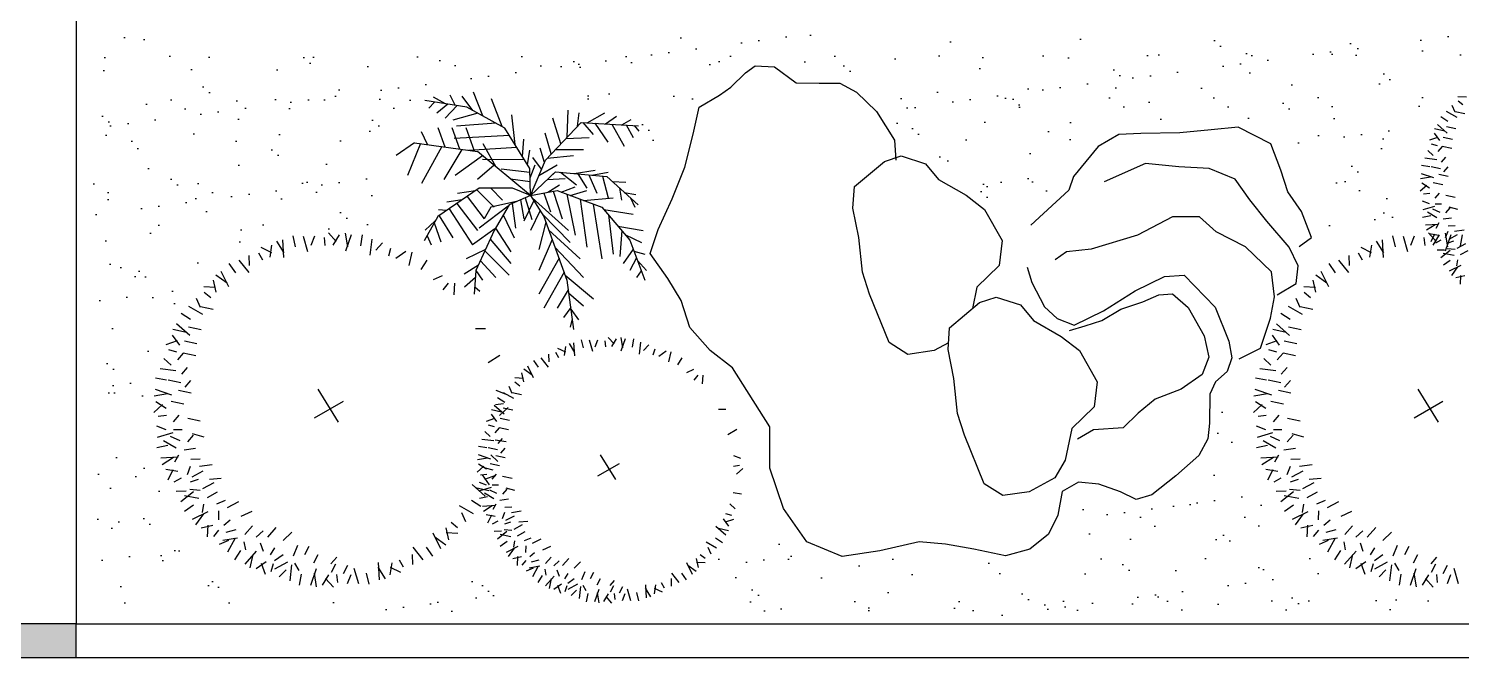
# Model space of a CAD drawing. Extents: x 2414.5 to 2499.6, y 2435.1 to 2467.4.
# Drawn here: x 2479.27 to 2485.68, y 2447.54 to 2450.36 of the extents above; entities that cross this region are included whole.
import ezdxf

# ---------------------------------------------------------------- set-up
doc = ezdxf.new("R2010")
doc.units = 0
doc.header["$LTSCALE"] = 4
doc.header["$MEASUREMENT"] = 0
for name, color, linetype in [('calidad', 251, 'CONTINUOUS'), ('MOBI', 7, 'CONTINUOUS'), ('MUEBLES', 7, 'CONTINUOUS'), ('Muros', 2, 'CONTINUOUS'), ('Pisos', 8, 'CONTINUOUS'), ('TREE', 7, 'CONTINUOUS')]:
    doc.layers.add(name, color=color, linetype=linetype)
pattern_1 = [(37.5, (49.94172, 7.20242), (-0.009449004, 0.289023565), [0, -0.228, 0, -0.255, 0, -0.24375]), (7.5, (49.94172, 7.2024), (0.265466506, 0.42332191), [0, -0.123, 0, -0.2055, 0, -0.07875]), (327.5, (49.75722, 7.20242), (0.46712128, 0.000848858), [0, -0.075, 0, -0.27, 0, -0.3525]), (317.5, (49.75722, 7.2024), (0.45091899, 0.131651335), [0, -0.0375, 0, -0.177, 0, -0.2025])]

# ---------------------------------------------------------------- blocks, each defined once
blk = doc.blocks.new('desayunador')
at = {"layer": 'MOBI'}
for p, q in [((0.3589, 1.2217), (0.3914, 1.203)), ((0.3589, 1.2217), (0.3914, 1.203)), ((0.8324, 0.9917), (0.4426, 1.2167)), ((0.4426, 1.2167), (0.8324, 0.9917)), ((0.8511, 1.0242), (0.4614, 1.2492)), ((0.4614, 1.2492), (0.8511, 1.0242)), ((0.8786, 0.9217), (0.8461, 0.9405)), ((0.8786, 0.9217), (0.8461, 0.9405)), ((-0.9217, 0.8786), (-0.9405, 0.8461)), ((-0.9217, 0.8786), (-0.9405, 0.8461)), ((-1.0242, 0.8511), (-1.2492, 0.4614)), ((-1.2492, 0.4614), (-1.0242, 0.8511)), ((-0.9917, 0.8324), (-1.2167, 0.4426)), ((-1.2167, 0.4426), (-0.9917, 0.8324)), ((-1.2217, 0.3589), (-1.203, 0.3914)), ((-1.2217, 0.3589), (-1.203, 0.3914)), ((1.2217, -0.3589), (1.203, -0.3914)), ((1.2217, -0.3589), (1.203, -0.3914)), ((0.9917, -0.8324), (1.2167, -0.4426)), ((1.2167, -0.4426), (0.9917, -0.8324)), ((1.0242, -0.8511), (1.2492, -0.4614)), ((1.2492, -0.4614), (1.0242, -0.8511)), ((0.9217, -0.8786), (0.9405, -0.8461)), ((0.9217, -0.8786), (0.9405, -0.8461))]:
    blk.add_line(p, q, dxfattribs=at)
for points in [[(0.1339, 0.832, 0.414214), (0.1888, 0.6271), (0.4487, 0.4771, 0.414214), (0.6536, 0.532), (0.8036, 0.7918, 0.414214), (0.7487, 0.9967), (0.4888, 1.1467, 0.414214), (0.2839, 1.0918)], [(0.6536, 0.532, -0.414214), (0.4487, 0.4771), (0.1888, 0.6271, -0.414214), (0.1339, 0.832), (0.2839, 1.0918, -0.414214), (0.4888, 1.1467), (0.7487, 0.9967, -0.414214), (0.8036, 0.7918)], [(-0.532, 0.6536, -0.414214), (-0.4771, 0.4487), (-0.6271, 0.1888, -0.414214), (-0.832, 0.1339), (-1.0918, 0.2839, -0.414214), (-1.1467, 0.4888), (-0.9967, 0.7487, -0.414214), (-0.7918, 0.8036)], [(0.832, -0.1339, 0.414214), (0.6271, -0.1888), (0.4771, -0.4487, 0.414214), (0.532, -0.6536), (0.7918, -0.8036, 0.414214), (0.9967, -0.7487), (1.1467, -0.4888, 0.414214), (1.0918, -0.2839)], [(0.532, -0.6536, -0.414214), (0.4771, -0.4487), (0.6271, -0.1888, -0.414214), (0.832, -0.1339), (1.0918, -0.2839, -0.414214), (1.1467, -0.4888), (0.9967, -0.7487, -0.414214), (0.7918, -0.8036)]]:
    blk.add_lwpolyline(points, format="xyb", close=True, dxfattribs=at)
blk.add_circle((0, 0), 0.6, dxfattribs=at)
for centre, radius, start, end in [((0.4239, 1.1842), 0.075, 60, 150), ((0.4239, 1.1842), 0.075, 60, 150), ((0.4239, 1.1842), 0.0375, 60, 150), ((0.4239, 1.1842), 0.0375, 60, 150), ((0.8136, 0.9592), 0.075, 330, 60), ((0.8136, 0.9592), 0.075, 330, 60), ((0.8136, 0.9592), 0.0375, 330, 60), ((0.8136, 0.9592), 0.0375, 330, 60), ((-0.9592, 0.8136), 0.075, 60, 150), ((-0.9592, 0.8136), 0.075, 60, 150), ((-0.9592, 0.8136), 0.0375, 60, 150), ((-0.9592, 0.8136), 0.0375, 60, 150), ((-1.1842, 0.4239), 0.075, 150, 240), ((-1.1842, 0.4239), 0.075, 150, 240), ((-1.1842, 0.4239), 0.0375, 150, 240), ((-1.1842, 0.4239), 0.0375, 150, 240), ((1.1842, -0.4239), 0.0375, 330, 60), ((1.1842, -0.4239), 0.0375, 330, 60), ((1.1842, -0.4239), 0.075, 330, 60), ((1.1842, -0.4239), 0.075, 330, 60), ((0.9592, -0.8136), 0.075, 240, 330), ((0.9592, -0.8136), 0.075, 240, 330), ((0.9592, -0.8136), 0.0375, 240, 330), ((0.9592, -0.8136), 0.0375, 240, 330)]:
    blk.add_arc(centre, radius, start, end, dxfattribs=at)
blk = doc.blocks.new('arb-terr')
at = {"layer": 'TREE', "color": 8, "linetype": 'ByBlock'}
for p, q in [((4.318, 1.1772), (4.3572, 1.1749)), ((4.3406, 1.1393), (4.319, 1.1566)), ((4.3141, 1.0833), (4.267, 1.1094)), ((4.3062, 1.1065), (4.2925, 1.137)), ((4.3486, 1.0992), (4.3064, 1.1082)), ((4.2139, 1.0337), (4.2589, 1.0235)), ((4.27, 1.0128), (4.2261, 1.0515)), ((4.2727, 1.0657), (4.241, 1.0858)), ((4.3088, 1.0318), (4.2666, 1.0408)), ((4.1916, 0.9823), (4.2287, 0.9952)), ((4.227, 0.956), (4.2003, 0.9637)), ((4.2118, 1.0132), (4.2355, 0.98)), ((4.2944, 0.9847), (4.2522, 0.9936)), ((4.2239, 0.894), (4.1704, 0.9001)), ((4.2077, 0.9124), (4.1834, 0.9354)), ((4.2482, 0.9525), (4.2288, 0.9301)), ((4.2619, 0.9048), (4.2424, 0.8825)), ((4.2904, 0.9435), (4.2482, 0.9525)), ((4.1924, 0.862), (4.1554, 0.8684)), ((4.2405, 0.8536), (4.1983, 0.8626)), ((4.2731, 0.8613), (4.2536, 0.839)), ((4.1494, 0.7538), (4.1787, 0.78)), ((4.1503, 0.8099), (4.1958, 0.8177)), ((4.2101, 0.8121), (4.1548, 0.831)), ((4.1562, 0.7902), (4.1909, 0.7685)), ((4.2499, 0.7813), (4.2077, 0.7903)), ((4.275, 0.818), (4.2328, 0.8269)), ((4.191, 0.6955), (4.1597, 0.7074)), ((4.1922, 0.7431), (4.1646, 0.74)), ((4.2342, 0.7445), (4.2147, 0.7221)), ((4.3057, 0.7247), (4.2635, 0.7337)), ((4.1962, 0.643), (4.1596, 0.6348)), ((4.213, 0.6847), (4.1612, 0.6699)), ((4.2243, 0.6333), (4.1819, 0.6587)), ((4.2379, 0.6578), (4.2062, 0.6728)), ((4.2443, 0.6948), (4.2163, 0.6953)), ((4.282, 0.6777), (4.2625, 0.6553)), ((4.3183, 0.6709), (4.2796, 0.6818)), ((4.2317, 0.6037), (4.1733, 0.6)), ((4.1772, 0.5788), (4.2163, 0.6034)), ((4.2329, 0.6105), (4.2193, 0.586)), ((4.2897, 0.6322), (4.2513, 0.6266)), ((4.3055, 0.5969), (4.274, 0.5953)), ((4.3462, 0.5778), (4.3035, 0.5717)), ((-0.9748, 0.5288), (-0.942, 0.4767)), ((-0.9416, 0.4562), (-0.9465, 0.534)), ((-0.8891, 0.5035), (-0.9001, 0.5523)), ((-0.8336, 0.4811), (-0.8534, 0.5501)), ((-0.8192, 0.5104), (-0.8033, 0.5521)), ((-0.7557, 0.5088), (-0.7598, 0.5456)), ((-0.7414, 0.5659), (-0.7065, 0.5268)), ((-0.693, 0.5568), (-0.7218, 0.5106)), ((-0.6666, 0.5646), (-0.6563, 0.504)), ((-0.6638, 0.4849), (-0.6385, 0.5587)), ((-0.5972, 0.5085), (-0.5887, 0.5578)), ((-0.5545, 0.4665), (-0.5463, 0.5379)), ((-0.5299, 0.4881), (-0.4993, 0.5206)), ((3.9522, 0.5288), (3.985, 0.4767)), ((3.9854, 0.4562), (3.9805, 0.534)), ((4.0379, 0.5035), (4.0269, 0.5523)), ((4.0934, 0.4811), (4.0736, 0.5501)), ((4.1078, 0.5104), (4.1237, 0.5521)), ((4.1713, 0.5088), (4.1672, 0.5456)), ((4.1856, 0.5659), (4.2205, 0.5268)), ((4.1902, 0.5628), (4.2305, 0.5561)), ((4.1978, 0.5267), (4.2149, 0.562)), ((4.234, 0.5568), (4.2052, 0.5106)), ((4.2415, 0.5331), (4.2171, 0.5197)), ((4.2604, 0.5646), (4.2707, 0.504)), ((4.2722, 0.5719), (4.2615, 0.5442)), ((4.2632, 0.4849), (4.2885, 0.5587)), ((4.2987, 0.5287), (4.2722, 0.5195)), ((4.3148, 0.5566), (4.2768, 0.5363)), ((4.3517, 0.5168), (4.3136, 0.4965)), ((4.3298, 0.5085), (4.3383, 0.5578)), ((-1.0949, 0.4203), (-1.0963, 0.4649)), ((-1.0357, 0.4431), (-1.0536, 0.4756)), ((-1.0443, 0.5013), (-0.9971, 0.4786)), ((-0.9961, 0.5115), (-1.005, 0.4577)), ((-0.4719, 0.4624), (-0.4616, 0.4979)), ((-0.3956, 0.4827), (-0.4399, 0.451)), ((-0.3682, 0.4798), (-0.3819, 0.4199)), ((3.8321, 0.4203), (3.8308, 0.4649)), ((3.8913, 0.4431), (3.8734, 0.4756)), ((3.8827, 0.5013), (3.9299, 0.4786)), ((3.9309, 0.5115), (3.922, 0.4577)), ((4.2586, 0.4887), (4.2251, 0.4877)), ((4.2831, 0.4871), (4.2409, 0.4536)), ((4.301, 0.464), (4.2524, 0.4734)), ((4.3054, 0.4917), (4.2704, 0.4949)), ((4.3628, 0.4854), (4.3286, 0.467)), ((-1.1873, 0.3234), (-1.2216, 0.3934)), ((-1.1569, 0.3871), (-1.1858, 0.428)), ((-1.097, 0.3877), (-1.1417, 0.4439)), ((-0.3256, 0.4014), (-0.2988, 0.4437)), ((3.7397, 0.3234), (3.7054, 0.3934)), ((3.7701, 0.3871), (3.7412, 0.428)), ((3.83, 0.3877), (3.7853, 0.4439)), ((4.2835, 0.4422), (4.2528, 0.4206)), ((4.3313, 0.4194), (4.2788, 0.3937)), ((4.2905, 0.3756), (4.3172, 0.4133)), ((4.3168, 0.4455), (4.3124, 0.4178)), ((-1.2995, 0.3258), (-1.2472, 0.3228)), ((-1.2588, 0.3536), (-1.2465, 0.3005)), ((-1.2457, 0.3777), (-1.1955, 0.3422)), ((-0.2712, 0.3568), (-0.2305, 0.3751)), ((-0.2275, 0.3109), (-0.2043, 0.3398)), ((-0.177, 0.3411), (-0.1799, 0.2888)), ((3.6276, 0.3258), (3.6799, 0.3228)), ((3.6682, 0.3536), (3.6805, 0.3005)), ((3.6813, 0.3777), (3.7315, 0.3422)), ((4.3086, 0.3658), (4.3484, 0.375)), ((4.3295, 0.3353), (4.3317, 0.3745)), ((-1.3152, 0.2315), (-1.3335, 0.2722)), ((-1.2692, 0.2753), (-1.2982, 0.2984)), ((3.6118, 0.2315), (3.5935, 0.2722)), ((3.6578, 0.2753), (3.6289, 0.2984)), ((-1.3598, 0.1771), (-1.4021, 0.2039)), ((-1.3047, 0.2006), (-1.3675, 0.2354)), ((-1.2587, 0.2218), (-1.3149, 0.2338)), ((3.5672, 0.1771), (3.5249, 0.2039)), ((3.6223, 0.2006), (3.5596, 0.2354)), ((3.6683, 0.2218), (3.6121, 0.2338)), ((-1.4382, 0.1345), (-1.3782, 0.1208)), ((-1.3634, 0.1066), (-1.422, 0.1582)), ((-1.3117, 0.132), (-1.3679, 0.144)), ((-0.0825, 0.1366), (-0.0379, 0.1379)), ((3.4888, 0.1345), (3.5488, 0.1208)), ((3.5636, 0.1066), (3.5051, 0.1582)), ((3.6153, 0.132), (3.5591, 0.144)), ((-1.468, 0.0659), (-1.4185, 0.0832)), ((-1.4411, 0.1072), (-1.4094, 0.0629)), ((-1.3309, 0.0691), (-1.3871, 0.081)), ((0.3366, 0.0696), (0.3611, 0.0305)), ((0.3614, 0.0151), (0.3578, 0.0735)), ((0.4008, 0.0506), (0.3925, 0.0872)), ((0.4424, 0.0338), (0.4276, 0.0856)), ((0.4532, 0.0558), (0.4651, 0.0871)), ((0.5008, 0.0546), (0.4978, 0.0822)), ((0.5116, 0.0974), (0.5378, 0.0681)), ((0.5479, 0.0906), (0.5263, 0.056)), ((0.5676, 0.0965), (0.5754, 0.051)), ((0.5698, 0.0367), (0.5887, 0.092)), ((0.6197, 0.0544), (0.6261, 0.0914)), ((0.6518, 0.0229), (0.6579, 0.0764)), ((3.459, 0.0659), (3.5085, 0.0832)), ((3.4859, 0.1072), (3.5176, 0.0629)), ((3.5961, 0.0691), (3.5399, 0.081)), ((-1.4465, -0.0272), (-1.479, 0.0034)), ((-1.4208, 0.0308), (-1.4563, 0.0411)), ((-1.3925, 0.0262), (-1.4184, -0.0036)), ((-1.3362, 0.0142), (-1.3925, 0.0262)), ((0.026, 0.0164), (-0.026, -0.0164)), ((0.2448, -0.0362), (0.2113, 0.0059)), ((0.2464, -0.0118), (0.2454, 0.0217)), ((0.2908, 0.0054), (0.2774, 0.0297)), ((0.2844, 0.049), (0.3198, 0.032)), ((0.3205, 0.0566), (0.3138, 0.0163)), ((0.6702, 0.0391), (0.6931, 0.0634)), ((0.7137, 0.0198), (0.7214, 0.0465)), ((0.771, 0.0351), (0.7377, 0.0113)), ((0.7914, 0.0329), (0.7812, -0.0121)), ((0.8234, -0.0259), (0.8435, 0.0058)), ((3.4805, -0.0272), (3.4481, 0.0034)), ((3.5062, 0.0308), (3.4707, 0.0411)), ((3.5345, 0.0262), (3.5086, -0.0036)), ((3.5908, 0.0142), (3.5345, 0.0262)), ((-1.4249, -0.0518), (-1.4962, -0.0436)), ((-1.3743, -0.0374), (-1.4003, -0.0672)), ((0.1235, -0.0618), (0.1328, -0.1016)), ((0.1333, -0.0437), (0.171, -0.0704)), ((0.1772, -0.0845), (0.1514, -0.0319)), ((0.1999, -0.0367), (0.1783, -0.006)), ((0.8642, -0.0594), (0.8947, -0.0456)), ((3.5021, -0.0518), (3.4308, -0.0436)), ((3.5527, -0.0374), (3.5267, -0.0672)), ((-1.4669, -0.0945), (-1.5162, -0.086)), ((-1.4027, -0.1056), (-1.459, -0.0937)), ((-1.3593, -0.0954), (-1.3853, -0.1252)), ((0.0812, -0.1534), (0.0675, -0.1228)), ((0.093, -0.0827), (0.1323, -0.0849)), ((0.1157, -0.1205), (0.094, -0.1032)), ((0.897, -0.0938), (0.9144, -0.0722)), ((0.9349, -0.0712), (0.9327, -0.1104)), ((3.4601, -0.0945), (3.4108, -0.086)), ((3.5243, -0.1056), (3.468, -0.0937)), ((3.5677, -0.0954), (3.5417, -0.1252)), ((-1.523, -0.1639), (-1.4624, -0.1536)), ((-1.4432, -0.161), (-1.517, -0.1358)), ((-1.5152, -0.1902), (-1.469, -0.2191)), ((-1.3902, -0.202), (-1.4465, -0.1901)), ((-1.3568, -0.1531), (-1.4131, -0.1412)), ((-0.6759, -0.1893), (-0.8054, -0.2641)), ((-0.6961, -0.2825), (-0.7873, -0.1352)), ((0.0077, -0.1392), (0.0494, -0.155)), ((0.0478, -0.1941), (0.016, -0.1741)), ((0.0891, -0.1766), (0.042, -0.1504)), ((0.1236, -0.1606), (0.0814, -0.1517)), ((3.404, -0.1639), (3.4646, -0.1536)), ((3.4838, -0.161), (3.41, -0.1358)), ((3.4118, -0.1902), (3.458, -0.2191)), ((3.5368, -0.202), (3.4805, -0.1901)), ((3.5702, -0.1531), (3.514, -0.1412)), ((4.2511, -0.1893), (4.1216, -0.2641)), ((4.2309, -0.2825), (4.1397, -0.1352)), ((-1.5243, -0.2387), (-1.4852, -0.2038)), ((-1.4672, -0.253), (-1.504, -0.2571)), ((-1.4112, -0.2512), (-1.4372, -0.281)), ((-0.0132, -0.2466), (0.0106, -0.2798)), ((-0.011, -0.2261), (0.0339, -0.2364)), ((0.045, -0.247), (0.0012, -0.2083)), ((0.0061, -0.2027), (0.0429, -0.1986)), ((0.0632, -0.217), (0.0241, -0.2519)), ((0.0838, -0.228), (0.0417, -0.219)), ((1.0058, -0.2246), (1.0392, -0.2236)), ((3.4027, -0.2387), (3.4418, -0.2038)), ((3.4598, -0.253), (3.423, -0.2571)), ((3.5158, -0.2512), (3.4898, -0.281)), ((-1.4688, -0.3164), (-1.5105, -0.3006)), ((-1.3977, -0.3174), (-1.4351, -0.3167)), ((-1.3158, -0.2775), (-1.3721, -0.2656)), ((-0.0334, -0.2776), (0.0037, -0.2646)), ((0.002, -0.3039), (-0.0246, -0.2961)), ((0.0233, -0.3074), (0.0038, -0.3297)), ((0.0655, -0.3163), (0.0233, -0.3074)), ((0.0694, -0.2752), (0.0273, -0.2662)), ((1.0872, -0.3147), (1.0481, -0.3393)), ((3.4582, -0.3164), (3.4165, -0.3006)), ((3.5293, -0.3174), (3.492, -0.3167)), ((3.6112, -0.2775), (3.5549, -0.2656)), ((-1.4394, -0.3309), (-1.5085, -0.3506)), ((-1.4243, -0.3994), (-1.481, -0.3655)), ((-1.4062, -0.3667), (-1.4486, -0.3468)), ((-1.3475, -0.3402), (-1.3735, -0.37)), ((-1.2991, -0.3493), (-1.3507, -0.3347)), ((-0.0011, -0.3658), (-0.0546, -0.3597)), ((-0.0172, -0.3474), (-0.0416, -0.3244)), ((0.0058, -0.3612), (0.0551, -0.3697)), ((0.0369, -0.355), (0.0174, -0.3774)), ((3.4876, -0.3309), (3.4185, -0.3506)), ((3.5027, -0.3994), (3.4461, -0.3655)), ((3.5208, -0.3667), (3.4784, -0.3468)), ((3.5795, -0.3402), (3.5535, -0.37)), ((3.6279, -0.3493), (3.5763, -0.3347)), ((-1.4618, -0.3864), (-1.5107, -0.3974)), ((-1.4146, -0.4388), (-1.4924, -0.4438)), ((-1.4871, -0.472), (-1.4351, -0.4393)), ((-1.4129, -0.4298), (-1.4311, -0.4625)), ((-1.3371, -0.4009), (-1.3884, -0.4082)), ((-1.3161, -0.4479), (-1.3581, -0.45)), ((-0.0746, -0.4499), (-0.0291, -0.4422)), ((-0.0148, -0.4478), (-0.0702, -0.4288)), ((-0.0325, -0.3978), (-0.0695, -0.3914)), ((0.0156, -0.4062), (-0.0266, -0.3972)), ((-0.0146, -0.4284), (0.0178, -0.459)), ((0.05, -0.4418), (0.0078, -0.4329)), ((0.0481, -0.3985), (0.0287, -0.4209)), ((0.5455, -0.5388), (0.4771, -0.4284)), ((1.0734, -0.4314), (1.1046, -0.4433)), ((3.4652, -0.3864), (3.4163, -0.3974)), ((3.5125, -0.4388), (3.4346, -0.4438)), ((3.4399, -0.472), (3.4919, -0.4393)), ((3.5141, -0.4298), (3.4959, -0.4625)), ((3.5899, -0.4009), (3.5386, -0.4082)), ((3.6109, -0.4479), (3.5689, -0.45)), ((-1.4699, -0.4934), (-1.4161, -0.5023)), ((-1.4597, -0.5416), (-1.437, -0.4944)), ((-1.3605, -0.4813), (-1.3748, -0.5182)), ((-1.3037, -0.5017), (-1.3544, -0.5287)), ((-1.2619, -0.4734), (-1.3188, -0.4815)), ((-0.0756, -0.506), (-0.0463, -0.4798)), ((-0.0688, -0.4697), (-0.0341, -0.4913)), ((-0.0403, -0.4865), (-0.0048, -0.4968)), ((0.0249, -0.4785), (-0.0172, -0.4696)), ((0.5607, -0.469), (0.4636, -0.5251)), ((1.0722, -0.479), (1.0998, -0.4759)), ((1.115, -0.4897), (1.0857, -0.5159)), ((3.4571, -0.4934), (3.5109, -0.5023)), ((3.4673, -0.5416), (3.49, -0.4944)), ((3.5665, -0.4813), (3.5523, -0.5182)), ((3.6233, -0.5017), (3.5726, -0.5287)), ((3.6651, -0.4734), (3.6082, -0.4815)), ((-1.4015, -0.533), (-1.4339, -0.5508)), ((-1.3252, -0.5389), (-1.3605, -0.5511)), ((-1.2545, -0.5548), (-1.3053, -0.5818)), ((-1.2216, -0.5351), (-1.2751, -0.5391)), ((-0.0977, -0.5623), (-0.0392, -0.6138)), ((-0.0229, -0.5901), (-0.0829, -0.5765)), ((-0.0339, -0.5643), (-0.0652, -0.5524)), ((-0.012, -0.5751), (-0.0637, -0.59)), ((-0.0328, -0.5167), (-0.0604, -0.5198)), ((-0.02, -0.5628), (-0.0517, -0.5185)), ((0.0069, -0.5216), (-0.0426, -0.5388)), ((0.0092, -0.5154), (-0.0103, -0.5377)), ((0.0194, -0.565), (-0.0087, -0.5645)), ((0.0807, -0.5351), (0.0386, -0.5262)), ((3.5255, -0.533), (3.4931, -0.5508)), ((3.6018, -0.5389), (3.5665, -0.5511)), ((3.6725, -0.5548), (3.6217, -0.5818)), ((3.7054, -0.5351), (3.6519, -0.5391)), ((-1.3787, -0.5922), (-1.4233, -0.5935)), ((-1.346, -0.5943), (-1.4023, -0.639)), ((-1.3222, -0.6251), (-1.387, -0.6125)), ((-1.3163, -0.5882), (-1.3629, -0.5839)), ((-1.2397, -0.5966), (-1.2854, -0.6211)), ((-1.2039, -0.6337), (-1.2426, -0.65)), ((-1.1442, -0.6391), (-1.1949, -0.6661)), ((-0.1013, -0.6328), (-0.059, -0.6595)), ((-0.0288, -0.6168), (-0.0654, -0.625)), ((-0.0006, -0.6265), (-0.0431, -0.6011)), ((0.013, -0.602), (-0.0188, -0.587)), ((0.0648, -0.6276), (0.0263, -0.6332)), ((0.057, -0.5821), (0.0375, -0.6045)), ((0.0933, -0.5889), (0.0546, -0.578)), ((1.0719, -0.5979), (1.1089, -0.6043)), ((3.5484, -0.5922), (3.5038, -0.5935)), ((3.581, -0.5943), (3.5248, -0.639)), ((3.6048, -0.6251), (3.54, -0.6125)), ((3.6107, -0.5882), (3.5641, -0.5839)), ((3.6873, -0.5966), (3.6417, -0.6211)), ((3.7231, -0.6337), (3.6844, -0.65)), ((3.7828, -0.6391), (3.7321, -0.6661)), ((-1.3455, -0.6542), (-1.3864, -0.683)), ((-1.2817, -0.6845), (-1.3518, -0.7189)), ((-1.3361, -0.743), (-1.3005, -0.6928)), ((-1.301, -0.6498), (-1.3069, -0.6867)), ((-1.2342, -0.6802), (-1.2349, -0.7198)), ((-1.0852, -0.6833), (-1.1341, -0.7053)), ((-0.1564, -0.6562), (-0.0937, -0.6911)), ((-0.1459, -0.6872), (-0.1276, -0.7278)), ((0.0067, -0.6561), (-0.0517, -0.6598)), ((-0.0477, -0.681), (-0.0087, -0.6564)), ((-0.0348, -0.697), (0.0055, -0.7037)), ((-0.0272, -0.7332), (-0.0101, -0.6978)), ((0.0079, -0.6494), (-0.0057, -0.6739)), ((0.0472, -0.688), (0.0366, -0.7156)), ((0.0805, -0.6629), (0.049, -0.6645)), ((0.0899, -0.7033), (0.0518, -0.7235)), ((0.1212, -0.6821), (0.0785, -0.6881)), ((1.0374, -0.6918), (1.064, -0.6996)), ((1.0567, -0.6483), (1.081, -0.6713)), ((3.5815, -0.6542), (3.5406, -0.683)), ((3.6453, -0.6845), (3.5752, -0.7189)), ((3.5909, -0.743), (3.6265, -0.6928)), ((3.626, -0.6498), (3.6201, -0.6867)), ((3.6928, -0.6802), (3.6921, -0.7198)), ((3.8418, -0.6833), (3.7929, -0.7053)), ((-1.312, -0.7561), (-1.2589, -0.7438)), ((-1.2841, -0.7967), (-1.2812, -0.7444)), ((-1.2337, -0.7665), (-1.2568, -0.7954)), ((-1.1813, -0.7222), (-1.2103, -0.7458)), ((-1.1561, -0.7655), (-1.2013, -0.7775)), ((-1.0812, -0.7473), (-1.1157, -0.7859)), ((-1.0348, -0.7698), (-1.0657, -0.7984)), ((-0.9769, -0.7545), (-1.0154, -0.7972)), ((-0.2023, -0.8092), (-0.2146, -0.7562)), ((-0.1919, -0.7309), (-0.163, -0.7541)), ((0.0165, -0.7267), (-0.0078, -0.7401)), ((0.0804, -0.7681), (0.0454, -0.7649)), ((0.0738, -0.7312), (0.0473, -0.7403)), ((0.1267, -0.7431), (0.0886, -0.7633)), ((0.1514, -0.7283), (0.1113, -0.7313)), ((0.9944, -0.7487), (1.0383, -0.7874)), ((1.0505, -0.7696), (1.0055, -0.7593)), ((1.0526, -0.7491), (1.0288, -0.7159)), ((1.0728, -0.7182), (1.0357, -0.7311)), ((3.615, -0.7561), (3.6681, -0.7438)), ((3.6429, -0.7967), (3.6458, -0.7444)), ((3.6934, -0.7665), (3.6702, -0.7954)), ((3.7458, -0.7222), (3.7167, -0.7458)), ((3.7709, -0.7655), (3.7257, -0.7775)), ((3.8458, -0.7473), (3.8113, -0.7859)), ((3.8922, -0.7698), (3.8613, -0.7984)), ((3.9501, -0.7545), (3.9116, -0.7972)), ((-1.1899, -0.8125), (-1.2306, -0.8308)), ((-1.149, -0.8022), (-1.2141, -0.8126)), ((-1.1589, -0.8019), (-1.1938, -0.8647)), ((-1.1207, -0.8182), (-1.1136, -0.8549)), ((-1.0474, -0.8239), (-1.0346, -0.8613)), ((-0.9064, -0.7759), (-0.9448, -0.8133)), ((-0.2738, -0.779), (-0.2395, -0.849)), ((-0.2154, -0.8334), (-0.2656, -0.7978)), ((-0.1617, -0.7814), (-0.214, -0.7785)), ((0.0336, -0.7711), (0.0002, -0.7721)), ((0.0581, -0.7727), (0.0159, -0.8062)), ((0.076, -0.7958), (0.0274, -0.7864)), ((0.0585, -0.8176), (0.0278, -0.8393)), ((0.0918, -0.8143), (0.0874, -0.842)), ((0.1378, -0.7745), (0.1036, -0.7928)), ((0.1647, -0.8023), (0.1356, -0.8145)), ((0.2095, -0.8063), (0.1714, -0.8266)), ((0.9503, -0.8191), (0.9974, -0.8453)), ((0.9916, -0.8016), (1.0234, -0.8216)), ((3.7371, -0.8125), (3.6964, -0.8308)), ((3.7781, -0.8022), (3.7129, -0.8126)), ((3.7681, -0.8019), (3.7332, -0.8647)), ((3.8063, -0.8182), (3.8135, -0.8549)), ((3.8796, -0.8239), (3.8924, -0.8613)), ((4.0206, -0.7759), (3.9822, -0.8133)), ((-1.1355, -0.8571), (-1.1623, -0.8994)), ((-1.065, -0.8607), (-1.1166, -0.9192)), ((-1.0929, -0.9355), (-1.0792, -0.8755)), ((-0.9833, -0.8453), (-1.0025, -0.8774)), ((-0.9448, -0.8774), (-0.9833, -0.9041)), ((-0.8807, -0.8346), (-0.9, -0.8827)), ((-0.8294, -0.84), (-0.8487, -0.8774)), ((-0.7899, -0.8764), (-0.8092, -0.9138)), ((-0.7048, -0.8871), (-0.7308, -0.9169)), ((-0.3662, -0.8759), (-0.3649, -0.9205)), ((-0.3641, -0.8433), (-0.3194, -0.8995)), ((-0.3042, -0.8428), (-0.2753, -0.8837)), ((0.1063, -0.8404), (0.0538, -0.8661)), ((0.0655, -0.8842), (0.0922, -0.8466)), ((0.0837, -0.894), (0.1235, -0.8848)), ((0.1045, -0.9245), (0.1067, -0.8853)), ((0.142, -0.8372), (0.1414, -0.8668)), ((0.1817, -0.8687), (0.1599, -0.8863)), ((0.2537, -0.8395), (0.217, -0.8559)), ((0.2567, -0.8874), (0.2308, -0.9164)), ((0.3349, -0.8929), (0.3061, -0.9249)), ((0.9159, -0.9339), (0.9067, -0.8941)), ((0.9237, -0.8752), (0.9454, -0.8925)), ((0.9582, -0.8423), (0.9719, -0.8729)), ((3.7915, -0.8571), (3.7647, -0.8994)), ((3.862, -0.8607), (3.8104, -0.9192)), ((3.8341, -0.9355), (3.8478, -0.8755)), ((3.9437, -0.8453), (3.9245, -0.8774)), ((3.9822, -0.8774), (3.9437, -0.9041)), ((4.0463, -0.8346), (4.027, -0.8827)), ((4.0976, -0.84), (4.0783, -0.8774)), ((4.1371, -0.8764), (4.1178, -0.9138)), ((4.2222, -0.8871), (4.1962, -0.9169)), ((-1.0655, -0.9384), (-1.0212, -0.9067)), ((-1.0243, -0.9653), (-1.0416, -0.9158)), ((-0.9892, -0.918), (-0.9995, -0.9536)), ((-0.9256, -0.9094), (-0.9833, -0.9415)), ((-0.9312, -0.9438), (-0.9618, -0.9762)), ((-0.9066, -0.9222), (-0.9148, -0.9935)), ((-0.8936, -0.9148), (-0.8743, -0.9468)), ((-0.7973, -0.9405), (-0.8226, -1.0143)), ((-0.7945, -1.0203), (-0.8048, -0.9596)), ((-0.7098, -0.919), (-0.7291, -0.9564)), ((-0.6568, -0.9254), (-0.676, -0.9627)), ((-0.6275, -0.9367), (-0.6078, -1.0057)), ((-0.572, -0.9591), (-0.561, -1.008)), ((-0.5195, -0.9118), (-0.5146, -0.9897)), ((-0.4863, -0.9844), (-0.5191, -0.9323)), ((-0.465, -0.9671), (-0.4561, -0.9134)), ((-0.4168, -0.957), (-0.464, -0.9342)), ((-0.4254, -0.8988), (-0.4075, -0.9312)), ((0.1424, -0.9019), (0.125, -0.9236)), ((0.1752, -0.9363), (0.1447, -0.9501)), ((0.2059, -0.9286), (0.157, -0.9364)), ((0.2006, -0.9011), (0.1666, -0.9101)), ((0.1984, -0.9284), (0.1723, -0.9755)), ((0.2271, -0.9406), (0.2325, -0.9682)), ((0.2915, -0.9044), (0.2683, -0.9258)), ((0.2821, -0.9449), (0.2917, -0.973)), ((0.3301, -0.961), (0.3157, -0.985)), ((0.3878, -0.9089), (0.359, -0.9369)), ((0.4071, -0.953), (0.3926, -0.989)), ((0.4455, -0.957), (0.4311, -0.985)), ((0.7946, -0.9595), (0.8281, -1.0016)), ((0.8395, -0.9591), (0.8611, -0.9897)), ((0.8622, -0.9112), (0.888, -0.9638)), ((0.9061, -0.952), (0.8684, -0.9253)), ((0.9464, -0.913), (0.9072, -0.9108)), ((3.8615, -0.9384), (3.9058, -0.9067)), ((3.9027, -0.9653), (3.8854, -0.9158)), ((3.9378, -0.918), (3.9275, -0.9536)), ((4.0014, -0.9094), (3.9437, -0.9415)), ((3.9958, -0.9438), (3.9652, -0.9762)), ((4.0204, -0.9222), (4.0122, -0.9935)), ((4.0335, -0.9148), (4.0527, -0.9468)), ((4.1297, -0.9405), (4.1044, -1.0143)), ((4.1325, -1.0203), (4.1222, -0.9596)), ((4.2172, -0.919), (4.198, -0.9564)), ((4.2702, -0.9254), (4.251, -0.9627)), ((4.2995, -0.9367), (4.3193, -1.0057)), ((-0.8639, -0.9641), (-0.8724, -1.0135)), ((-0.7681, -1.0125), (-0.7393, -0.9662)), ((-0.7197, -1.0215), (-0.7546, -0.9825)), ((-0.7054, -0.9645), (-0.7013, -1.0013)), ((-0.6419, -0.966), (-0.6578, -1.0077)), ((0.216, -0.9698), (0.1959, -1.0015)), ((0.2689, -0.9725), (0.2302, -1.0164)), ((0.248, -1.0286), (0.2582, -0.9836)), ((0.2685, -1.0308), (0.3017, -1.007)), ((0.2994, -1.0509), (0.2864, -1.0138)), ((0.3257, -1.0155), (0.318, -1.0422)), ((0.359, -0.985), (0.3301, -1.005)), ((0.3734, -1.009), (0.3301, -1.0331)), ((0.3877, -1.0186), (0.3815, -1.0721)), ((0.3975, -1.0131), (0.4119, -1.0371)), ((0.4752, -0.9843), (0.4608, -1.0123)), ((0.539, -0.9923), (0.5195, -1.0147)), ((0.5353, -1.0162), (0.5208, -1.0442)), ((0.575, -1.021), (0.5606, -1.049)), ((0.678, -1.0109), (0.6817, -1.0692)), ((0.7029, -1.0653), (0.6783, -1.0262)), ((0.7189, -1.0523), (0.7256, -1.012)), ((0.7486, -1.0011), (0.762, -1.0254)), ((0.793, -0.9839), (0.794, -1.0174)), ((4.0631, -0.9641), (4.0546, -1.0135)), ((4.1589, -1.0125), (4.1877, -0.9662)), ((4.2073, -1.0215), (4.1724, -0.9825)), ((4.2216, -0.9645), (4.2257, -1.0013)), ((4.2851, -0.966), (4.2692, -1.0077)), ((0.3692, -1.0348), (0.3463, -1.0592)), ((0.4197, -1.0501), (0.4133, -1.0871)), ((0.4696, -1.0324), (0.4507, -1.0877)), ((0.4718, -1.0922), (0.464, -1.0467)), ((0.4915, -1.0863), (0.5131, -1.0517)), ((0.5278, -1.0931), (0.5017, -1.0638)), ((0.5386, -1.0503), (0.5416, -1.0779)), ((0.5862, -1.0515), (0.5743, -1.0828)), ((0.597, -1.0295), (0.6118, -1.0813)), ((0.6386, -1.0463), (0.6469, -1.083)), ((0.755, -1.0447), (0.7196, -1.0277))]:
    blk.add_line(p, q, dxfattribs=at)
at = {"layer": 'TREE', "color": 8}
for points in [[(-0.1216, 1.1296), (-0.3105, 1.1591)], [(-0.2178, 1.1446), (-0.2707, 1.1748)], [(-0.1738, 1.1378), (-0.1969, 1.1824)], [(-0.0943, 1.1146), (-0.1422, 1.1783)], [(-0.0499, 1.09), (-0.0921, 1.1963)], [(0.0358, 1.0427), (-0.011, 1.1674)], [(-0.2668, 1.1523), (-0.2926, 1.1249)], [(-0.2062, 1.1428), (-0.2558, 1.1021)], [(-0.1651, 1.1365), (-0.2188, 1.0794)], [(-0.0726, 1.1027), (-0.1848, 1.0713)], [(0.0483, 1.0357), (-0.1216, 1.1296)], [(0.0943, 0.9613), (0.0792, 1.0949)], [(0.3271, 0.9949), (0.332, 1.1163)], [(0.3737, 1.0442), (0.3816, 1.1041)], [(0.4178, 1.0597), (0.4972, 1.1041)], [(-0.2195, 0.9507), (-0.2497, 1.0368)], [(-0.1535, 0.9413), (-0.187, 1.0368)], [(0.0077, 1.0581), (-0.1686, 1.0443)], [(-0.0875, 0.9319), (-0.1246, 1.0368)], [(0.1607, 0.8544), (0.0483, 1.0357)], [(0.2307, 0.8925), (0.39, 1.0613)], [(0.2987, 0.9649), (0.2635, 1.0797)], [(0.39, 1.0613), (0.6473, 1.0461)], [(0.3983, 1.0607), (0.4436, 1.0063)], [(0.4522, 1.0575), (0.5099, 0.973)], [(0.4994, 1.0548), (0.5487, 1.0886)], [(0.5273, 1.0532), (0.5831, 0.9546)], [(0.5722, 1.0505), (0.615, 1.0735)], [(0.5915, 1.0494), (0.6237, 0.9941)], [(0.628, 1.0472), (0.6494, 1.0217)], [(-0.3561, 0.9702), (-0.4377, 0.9121)], [(-0.33, 0.9662), (-0.3875, 0.8232)], [(-0.3561, 0.9702), (-0.0744, 0.93)], [(-0.298, 0.9617), (-0.3248, 1.0192)], [(0.0694, 1.0016), (-0.1789, 0.9892)], [(0.0095, 0.861), (-0.0492, 0.9656)], [(0.1282, 0.9084), (0.1339, 0.9852)], [(0.2562, 0.9199), (0.2291, 1.0125)], [(0.3217, 0.989), (0.4265, 0.9941)], [(-0.2344, 0.9528), (-0.3248, 0.7873)], [(-0.1435, 0.9398), (-0.2247, 0.8053)], [(-0.0513, 0.9109), (-0.1745, 0.8232)], [(0.1028, 0.948), (-0.1139, 0.9346)], [(0.1638, 0.7341), (-0.0744, 0.93)], [(0.1506, 0.8707), (0.1609, 0.9369)], [(0.2128, 0.8508), (0.1746, 0.9031)], [(0.2261, 0.882), (0.2074, 0.9451)], [(0.2385, 0.9009), (0.3558, 0.912)], [(0.2746, 0.9391), (0.4008, 0.9394)], [(0.0001, 0.8689), (-0.0744, 0.8053)], [(0.1363, 0.8938), (-0.0518, 0.8942)], [(0.1611, 0.837), (0.0322, 0.8509)], [(0.1638, 0.7341), (0.1607, 0.8544)], [(0.1618, 0.8122), (0.1841, 0.8704)], [(0.1638, 0.7341), (0.2307, 0.8925)], [(0.1638, 0.7341), (0.2749, 0.8394)], [(0.2014, 0.8235), (0.283, 0.8703)], [(0.2626, 0.8277), (0.2749, 0.8394)], [(0.2749, 0.8394), (0.5047, 0.8183)], [(0.2975, 0.8374), (0.3696, 0.7813)], [(0.3595, 0.8317), (0.4538, 0.8466)], [(0.4381, 0.8245), (0.5107, 0.8383)], [(0.1622, 0.7942), (0.0737, 0.8064)], [(0.238, 0.8045), (0.3193, 0.8092)], [(0.2407, 0.7478), (0.2932, 0.7813)], [(0.3002, 0.7485), (0.3631, 0.7719)], [(0.376, 0.8302), (0.4155, 0.7658)], [(0.4246, 0.8257), (0.4603, 0.7445)], [(0.4866, 0.82), (0.5121, 0.7235)], [(0.5047, 0.8183), (0.6455, 0.692)], [(0.5289, 0.7967), (0.5899, 0.7937)], [(-0.0661, 0.7656), (-0.2513, 0.6392)], [(-0.1422, 0.7138), (-0.211, 0.7033)], [(-0.0834, 0.7539), (-0.1637, 0.7418)], [(-0.1208, 0.7283), (-0.0438, 0.6286)], [(-0.0767, 0.7584), (0.0007, 0.6814)], [(0.0822, 0.7656), (-0.0661, 0.7656)], [(-0.0142, 0.7656), (0.0378, 0.713)], [(0.1008, 0.7066), (-0.0142, 0.6814)], [(0.1638, 0.7341), (0.0673, 0.692)], [(0.1638, 0.7341), (0.0822, 0.7656)], [(0.119, 0.7145), (0.1341, 0.6286)], [(0.1778, 0.7114), (0.1341, 0.6182)], [(0.1398, 0.7237), (0.1688, 0.6261)], [(0.1638, 0.7341), (0.2822, 0.7552)], [(0.1638, 0.7341), (0.223, 0.6392)], [(0.1708, 0.7228), (0.3343, 0.576)], [(0.223, 0.7445), (0.2527, 0.6603)], [(0.2651, 0.7521), (0.3046, 0.6286)], [(0.2822, 0.7552), (0.4824, 0.6814)], [(0.3258, 0.7391), (0.3638, 0.555)], [(0.3416, 0.7341), (0.4158, 0.7552)], [(0.3856, 0.7172), (0.4158, 0.5022)], [(0.4003, 0.7116), (0.5343, 0.7235)], [(0.562, 0.767), (0.5714, 0.713)], [(0.5838, 0.7474), (0.6358, 0.7379)], [(0.6113, 0.7226), (0.6308, 0.6814)], [(-0.2128, 0.6655), (-0.2483, 0.6697)], [(-0.2463, 0.6428), (-0.1847, 0.5444)], [(-0.2016, 0.6733), (-0.0958, 0.5127)], [(-0.166, 0.6974), (-0.0735, 0.576)], [(0.0641, 0.686), (-0.0661, 0.5865)], [(-0.0142, 0.6814), (-0.0438, 0.6286)], [(0.0673, 0.692), (0.0007, 0.576)], [(0.0416, 0.647), (0.0896, 0.5444)], [(0.0813, 0.6981), (0.097, 0.5865)], [(0.2061, 0.6662), (0.1638, 0.576)], [(0.2153, 0.6517), (0.3416, 0.5233)], [(0.4448, 0.6952), (0.4824, 0.4495)], [(0.4824, 0.6814), (0.6084, 0.5337)], [(0.4918, 0.6706), (0.6234, 0.6497)], [(0.5125, 0.6461), (0.5343, 0.4706)], [(-0.252, 0.6387), (-0.3124, 0.5303)], [(-0.2629, 0.6196), (-0.3091, 0.5784)], [(-0.2679, 0.6104), (-0.238, 0.5255)], [(0.0041, 0.5838), (-0.0958, 0.5127)], [(0.0074, 0.5876), (0.0747, 0.4812)], [(0.2322, 0.6142), (0.2007, 0.4916)], [(0.223, 0.6392), (0.3267, 0.3546)], [(0.2448, 0.5795), (0.3861, 0.4495)], [(0.5553, 0.596), (0.6678, 0.576)], [(-0.2999, 0.5528), (-0.281, 0.5127)], [(0.0007, 0.576), (-0.0809, 0.3967)], [(-0.0169, 0.5372), (0.0747, 0.4284)], [(0.2608, 0.5355), (0.2007, 0.3967)], [(0.5723, 0.5764), (0.564, 0.4601)], [(0.5883, 0.5575), (0.6603, 0.5233)], [(0.6084, 0.5337), (0.6752, 0.3546)], [(-0.0382, 0.4909), (-0.1253, 0.4495)], [(-0.0405, 0.4853), (0.0673, 0.3757)], [(0.2912, 0.4522), (0.2007, 0.2914)], [(0.2732, 0.5012), (0.4009, 0.3652)], [(0.6239, 0.4925), (0.5787, 0.4284)], [(0.6383, 0.4535), (0.6084, 0.3967)], [(0.627, 0.4842), (0.6752, 0.4706)], [(-0.0701, 0.4205), (-0.1332, 0.3813)], [(-0.0809, 0.3967), (-0.0884, 0.2914)], [(-0.0809, 0.3967), (-0.0513, 0.3546)], [(-0.0607, 0.4412), (0.0081, 0.3652)], [(0.3139, 0.3899), (0.223, 0.2282)], [(0.6597, 0.396), (0.6381, 0.3652)], [(0.6425, 0.4425), (0.6826, 0.3967)], [(-0.0832, 0.3654), (-0.1329, 0.3231)], [(-0.0861, 0.3237), (-0.0641, 0.3042)], [(0.3193, 0.3757), (0.4453, 0.2704)], [(0.3267, 0.3546), (0.3564, 0.1334)], [(0.3328, 0.3102), (0.2822, 0.2282)], [(0.3344, 0.2977), (0.4009, 0.2387)], [(0.3434, 0.2308), (0.3119, 0.1859)], [(0.3442, 0.2245), (0.3787, 0.1755)], [(0.3501, 0.1804), (0.3416, 0.1438)]]:
    blk.add_lwpolyline(points, dxfattribs=at)

msp = doc.modelspace()

# ---------------------------------------------------------------- hatches: boundary and pattern name
at = {"layer": 'calidad'}
msp.add_hatch(color=256, dxfattribs=at).paths.add_polyline_path([(2475.0276, 2452.4021), (2474.8776, 2452.4021), (2474.8776, 2447.6899), (2470.6276, 2447.6899), (2470.6276, 2448.7899), (2470.4776, 2448.7899), (2470.4776, 2447.5399), (2472.8776, 2447.5399), (2479.4776, 2447.5399), (2479.4776, 2447.6899), (2475.0276, 2447.6899)])
at = {"layer": 'TREE'}
h = msp.add_hatch(dxfattribs=at)
h.set_pattern_fill('AR-SAND', color=8, scale=0.15, style=0)
h.set_pattern_definition(pattern_1)
h.paths.add_polyline_path([(2487.1785, 2453.2294), (2487.0738, 2453.1914), (2487.0357, 2453.1438), (2486.9786, 2453.1248), (2486.9405, 2453.0582), (2486.9119, 2453.0201), (2486.8739, 2452.9821), (2486.8263, 2452.925), (2486.7406, 2452.8775), (2486.6644, 2452.8584), (2486.6359, 2452.8299), (2486.5026, 2452.8299), (2486.436, 2452.8299), (2486.2932, 2452.8299), (2486.236, 2452.8204), (2486.236, 2452.7728), (2486.2265, 2452.7253), (2486.1884, 2452.6682), (2486.1599, 2452.6302), (2486.1409, 2452.6112), (2486.0742, 2452.5921), (2485.9314, 2452.5921), (2485.8553, 2452.5826), (2485.8267, 2452.6682), (2485.7791, 2452.6968), (2485.7315, 2452.7824), (2485.703, 2452.887), (2485.6554, 2452.9536), (2485.5506, 2453.0011), (2485.5506, 2452.8584), (2485.5506, 2452.7063), (2485.5982, 2452.5541), (2485.6078, 2452.4495), (2485.5792, 2452.3829), (2485.5697, 2452.1356), (2485.5697, 2451.8788), (2485.5697, 2451.7076), (2485.5697, 2451.5554), (2485.5792, 2451.3937), (2485.5792, 2451.0418), (2485.5792, 2450.9371), (2485.5792, 2450.7659), (2485.5887, 2450.6042), (2485.5602, 2450.433), (2485.5126, 2450.3379), (2485.484, 2450.2808), (2485.4745, 2450.1382), (2485.4745, 2450.005), (2485.4745, 2449.9765), (2485.5411, 2449.967), (2485.5602, 2450.0526), (2485.5982, 2450.1191), (2485.6649, 2450.1667), (2485.8077, 2450.2238), (2485.8933, 2450.2713), (2486.0457, 2450.2713), (2486.2551, 2450.2713), (2486.3884, 2450.2143), (2486.5026, 2450.1382), (2486.5692, 2450.0431), (2486.6549, 2449.9289), (2486.712, 2449.8148), (2486.7501, 2449.6341), (2486.7413, 2449.5566), (2486.7318, 2449.452), (2486.7223, 2449.3759), (2486.608, 2449.2427), (2486.589, 2449.1666), (2486.6652, 2449.0905), (2486.8746, 2449.0905), (2486.9507, 2449.0334), (2487.0459, 2448.9669), (2487.103, 2448.9193), (2487.1411, 2448.8432), (2487.1887, 2448.7862), (2487.2458, 2448.8052), (2487.2458, 2448.8813), (2487.2458, 2448.9764), (2487.1792, 2449.1), (2487.1792, 2449.2617), (2487.1887, 2449.3378), (2487.1887, 2449.509), (2487.2458, 2449.6327), (2487.2363, 2449.6993), (2487.1792, 2449.7849), (2487.1697, 2449.8609), (2487.2268, 2450.0036), (2487.2268, 2450.0417), (2487.2173, 2450.1178), (2487.2078, 2450.2034), (2487.2078, 2450.2985), (2487.2078, 2450.3841), (2487.2173, 2450.4697), (2487.2173, 2450.5458), (2487.1792, 2450.6409), (2487.2078, 2450.7836), (2487.2458, 2450.8406), (2487.2458, 2450.9262), (2487.1982, 2451.0689), (2487.2078, 2451.1545), (2487.2363, 2451.2211), (2487.2363, 2451.3352), (2487.2078, 2451.4113), (2487.2078, 2451.4874), (2487.2078, 2451.5825), (2487.2173, 2451.7062), (2487.2173, 2451.8013), (2487.1887, 2451.8964), (2487.2363, 2451.9915), (2487.2363, 2452.0581), (2487.2363, 2452.1152), (2487.2268, 2452.1722), (2487.1887, 2452.3054), (2487.2268, 2452.372), (2487.2268, 2452.4386), (2487.2363, 2452.4956), (2487.2173, 2452.6098), (2487.1887, 2452.6668), (2487.2268, 2452.7524), (2487.2268, 2452.8666), (2487.2268, 2452.9427), (2487.1792, 2453.0568), (2487.1887, 2453.1329)])
h = msp.add_hatch(dxfattribs=at)
h.set_pattern_fill('AR-SAND', color=256, scale=0.15, style=0)
h.set_pattern_definition(pattern_1)
h.paths.add_polyline_path([(2482.1847, 2450.3371), (2481.9616, 2450.3331), (2481.7465, 2450.3331), (2481.5234, 2450.3412), (2481.2719, 2450.3209), (2481.0284, 2450.325), (2480.7039, 2450.325), (2480.5051, 2450.3169), (2480.2576, 2450.3047), (2479.9006, 2450.3128), (2479.6977, 2450.3331), (2479.6125, 2450.325), (2479.576, 2450.2276), (2479.5516, 2450.1141), (2479.5395, 2449.818), (2479.5435, 2449.6558), (2479.5435, 2449.5098), (2479.5435, 2449.4125), (2479.5349, 2449.131), (2479.5146, 2448.9079), (2479.5227, 2448.5105), (2479.5227, 2448.3442), (2479.5268, 2448.1577), (2479.5349, 2448.0684), (2479.5268, 2448.0035), (2479.5511, 2447.8575), (2479.5633, 2447.8008), (2479.5836, 2447.7845), (2479.7905, 2447.748), (2479.9244, 2447.7602), (2480.1434, 2447.7602), (2480.2976, 2447.7602), (2480.5694, 2447.7562), (2480.8129, 2447.7521), (2481.0806, 2447.744), (2481.3241, 2447.7359), (2481.4417, 2447.7399), (2481.462, 2447.7602), (2481.4661, 2447.8008), (2481.4498, 2447.8738), (2481.3525, 2447.9873), (2481.3159, 2447.9792), (2481.2389, 2447.9589), (2481.0603, 2447.9224), (2480.8697, 2447.8454), (2480.6871, 2447.817), (2480.5126, 2447.8129), (2480.2854, 2447.8373), (2480.042, 2447.9022), (2479.9649, 2448.04), (2479.9568, 2448.1293), (2479.8351, 2448.3118), (2479.7905, 2448.6281), (2479.7905, 2448.7782), (2479.831, 2448.916), (2479.8623, 2448.9747), (2479.9303, 2449.088), (2479.9473, 2449.1531), (2480.0209, 2449.2607), (2480.1512, 2449.3371), (2480.2107, 2449.3909), (2480.29, 2449.4221), (2480.4146, 2449.4532), (2480.6299, 2449.4617), (2480.8282, 2449.4702), (2480.9584, 2449.4617), (2481.0434, 2449.4928), (2480.9953, 2449.5834), (2480.9783, 2449.6174), (2480.882, 2449.7052), (2480.8253, 2449.7845), (2480.899, 2449.8609), (2480.9421, 2449.9444), (2480.9676, 2450.0152), (2481.0158, 2450.0548), (2481.0979, 2450.0832), (2481.1631, 2450.086), (2481.2594, 2450.0917), (2481.333, 2450.0973), (2481.3925, 2450.0832), (2481.4576, 2450.0464), (2481.486, 2450.0095), (2481.5596, 2449.9954), (2481.6304, 2450.0011), (2481.6786, 2450.0124), (2481.7777, 2450.0124), (2481.8712, 2450.0124), (2481.9561, 2450.0039), (2481.9845, 2449.9557), (2482.0156, 2449.9218), (2482.0241, 2449.8482), (2482.0241, 2449.7915), (2482.0241, 2449.7236), (2482.0298, 2449.6868), (2482.0439, 2449.6556), (2482.1119, 2449.6641), (2482.1289, 2449.7123), (2482.1487, 2449.7632), (2482.1516, 2449.8057), (2482.1629, 2449.8793), (2482.1771, 2449.9218), (2482.2111, 2449.9982), (2482.2365, 2450.0294), (2482.3329, 2450.0577), (2482.4235, 2450.1455), (2482.5028, 2450.2106), (2482.5719, 2450.2107), (2482.6597, 2450.1909), (2482.7702, 2450.1428), (2482.9401, 2450.1428), (2483.0449, 2450.1258), (2483.1072, 2450.072), (2483.1186, 2449.9955), (2483.1526, 2449.9106), (2483.1696, 2449.8851), (2483.2347, 2449.8285), (2483.2885, 2449.7804), (2483.348, 2449.7379), (2483.4301, 2449.6983), (2483.4924, 2449.6586), (2483.5208, 2449.6218), (2483.5728, 2449.5901), (2483.6238, 2449.5532), (2483.6719, 2449.5448), (2483.7286, 2449.5504), (2483.8079, 2449.5617), (2483.8362, 2449.6127), (2483.8787, 2449.6467), (2483.9212, 2449.7118), (2483.9665, 2449.7656), (2484.0288, 2449.8279), (2484.0515, 2449.8704), (2484.1223, 2449.9015), (2484.1987, 2449.9128), (2484.3319, 2449.9157), (2484.4876, 2449.9326), (2484.5046, 2449.9355), (2484.5981, 2449.9383), (2484.7482, 2449.9411), (2484.785, 2449.9326), (2484.8814, 2449.8902), (2484.96, 2449.7856), (2484.982, 2449.6173), (2485.0479, 2449.5149), (2485.0918, 2449.4417), (2485.1943, 2449.449), (2485.3553, 2449.4563), (2485.4065, 2449.5076), (2485.4285, 2449.61), (2485.4431, 2449.727), (2485.4651, 2449.8587), (2485.487, 2449.9538), (2485.4943, 2450.0782), (2485.4943, 2450.2392), (2485.3772, 2450.3197), (2485.1137, 2450.3416), (2485.0186, 2450.327), (2484.7917, 2450.327), (2484.5575, 2450.3343), (2484.4404, 2450.327), (2484.294, 2450.305), (2483.95, 2450.3123), (2483.5768, 2450.3123), (2483.3865, 2450.3197), (2483.1742, 2450.327), (2483.0973, 2450.3319), (2483.0224, 2450.3362), (2482.9548, 2450.3362), (2482.8813, 2450.342), (2482.8194, 2450.3406), (2482.7489, 2450.3362), (2482.6294, 2450.3406), (2482.5516, 2450.3377), (2482.4407, 2450.3348), (2482.3313, 2450.3362), (2482.2492, 2450.3362)])
h = msp.add_hatch(dxfattribs=at)
h.set_pattern_fill('AR-SAND', color=256, scale=0.15, style=0)
h.set_pattern_definition(pattern_1)
h.paths.add_polyline_path([(2482.6222, 2448.1714), (2482.5808, 2448.194), (2482.4717, 2448.1827), (2482.4491, 2448.0623), (2482.3438, 2447.9833), (2482.3099, 2447.8818), (2482.261, 2447.7802), (2482.3927, 2447.7539), (2482.5093, 2447.7426), (2482.7238, 2447.7351), (2482.8818, 2447.7426), (2483.0511, 2447.7426), (2483.2318, 2447.7388), (2483.4964, 2447.7351), (2483.6244, 2447.72), (2483.7862, 2447.7238), (2483.9931, 2447.7238), (2484.1097, 2447.7313), (2484.3543, 2447.7313), (2484.4785, 2447.7313), (2484.7043, 2447.7313), (2484.9237, 2447.7274), (2485.2022, 2447.7312), (2485.4242, 2447.7274), (2485.5559, 2447.7199), (2485.8832, 2447.7199), (2486.1955, 2447.7349), (2486.3912, 2447.7349), (2486.6395, 2447.7349), (2486.8879, 2447.7237), (2487.0647, 2447.7199), (2487.1889, 2447.7237), (2487.2077, 2447.7838), (2487.2039, 2447.8666), (2487.2227, 2447.9418), (2487.2453, 2448.0547), (2487.2528, 2448.1299), (2487.1926, 2448.1224), (2487.0798, 2448.0735), (2487.0384, 2448.0058), (2486.933, 2447.9343), (2486.8126, 2447.8892), (2486.7185, 2447.8403), (2486.6169, 2447.8478), (2486.4664, 2447.8553), (2486.346, 2447.8929), (2486.2219, 2447.9418), (2486.1729, 2447.9945), (2486.1278, 2448.0321), (2486.0864, 2448.002), (2486.0375, 2447.9757), (2485.9848, 2447.9418), (2485.8757, 2447.908), (2485.7929, 2447.8628), (2485.6574, 2447.8327), (2485.5634, 2447.8139), (2485.3451, 2447.8365), (2485.1796, 2447.8741), (2485.0855, 2447.9531), (2485.0027, 2448.0095), (2484.9275, 2448.081), (2484.8221, 2448.2126), (2484.7694, 2448.3255), (2484.7431, 2448.4345), (2484.7243, 2448.57), (2484.7017, 2448.7129), (2484.6453, 2448.7054), (2484.6077, 2448.6753), (2484.5888, 2448.6489), (2484.57, 2448.5737), (2484.5399, 2448.4534), (2484.4948, 2448.3894), (2484.4684, 2448.3593), (2484.4346, 2448.3292), (2484.333, 2448.2615), (2484.3029, 2448.239), (2484.1787, 2448.2239), (2484.0094, 2448.2352), (2483.9304, 2448.1901), (2483.8702, 2448.1186), (2483.8401, 2448.0396), (2483.7874, 2447.987), (2483.6987, 2447.9721), (2483.5896, 2447.9684), (2483.4128, 2447.9834), (2483.3413, 2448.0022), (2483.2322, 2448.0022), (2483.1607, 2447.9909), (2483.0929, 2447.9797), (2483.0177, 2447.9721), (2482.9161, 2447.9759), (2482.8107, 2447.9834), (2482.7392, 2448.0135), (2482.6753, 2448.0436), (2482.6489, 2448.0963), (2482.6339, 2448.1188)])

# ---------------------------------------------------------------- linework, layer by layer
at = {"layer": 'Muros'}
for p, q in [((2479.4776, 2447.6899), (2487.4776, 2447.6899)), ((2479.4776, 2447.5399), (2487.4776, 2447.5399))]:
    msp.add_line(p, q, dxfattribs=at)
msp.add_lwpolyline([(2475.0276, 2452.4021), (2474.8776, 2452.4021), (2474.8776, 2447.6899), (2470.6276, 2447.6899), (2470.6276, 2448.7899), (2470.4776, 2448.7899), (2470.4776, 2447.5399), (2472.8776, 2447.5399), (2479.4776, 2447.5399), (2479.4776, 2447.6899), (2475.0276, 2447.6899)], close=True, dxfattribs=at)
at = {"layer": 'Pisos', "color": 7, "ltscale": 0.5}
msp.add_line((2479.4776, 2450.5092), (2479.4776, 2447.6899), dxfattribs=at)
at = {"layer": 'TREE', "linetype": 'Continuous'}
for points in [[(2483.7381, 2449.2892), (2483.7587, 2449.22), (2483.8161, 2449.1116), (2483.8723, 2449.0581), (2483.949, 2449.0283), (2484.0805, 2449.0927), (2484.222, 2449.1827), (2484.3535, 2449.2471), (2484.442, 2449.2534), (2484.5806, 2449.109), (2484.6412, 2448.9564), (2484.6556, 2448.8829), (2484.6338, 2448.8211), (2484.5821, 2448.7755), (2484.5559, 2448.72), (2484.5548, 2448.5891), (2484.548, 2448.5193), (2484.5075, 2448.4444), (2484.4041, 2448.3533), (2484.2963, 2448.2683), (2484.2271, 2448.2477), (2484.1566, 2448.2818), (2484.0587, 2448.3154), (2483.9676, 2448.3258), (2483.8947, 2448.2839), (2483.8761, 2448.1779), (2483.8338, 2448.0925), (2483.7509, 2448.025), (2483.6418, 2447.995), (2483.4996, 2448.0253), (2483.3724, 2448.0475), (2483.2539, 2448.0573), (2483.0775, 2448.0172), (2482.9092, 2447.992), (2482.7514, 2448.0578), (2482.6465, 2448.2073), (2482.5853, 2448.3873), (2482.5851, 2448.5731), (2482.4184, 2448.8371), (2482.3174, 2448.9149), (2482.2263, 2449.0182), (2482.1875, 2449.1397), (2482.1282, 2449.2375), (2482.0495, 2449.3496), (2482.085, 2449.4581), (2482.1472, 2449.5947), (2482.2051, 2449.7375), (2482.2418, 2449.8841), (2482.2685, 2450.0051), (2482.3601, 2450.0601), (2482.41, 2450.095), (2482.476, 2450.16), (2482.5196, 2450.1906), (2482.6063, 2450.1863), (2482.703, 2450.1148), (2482.8065, 2450.1131), (2482.8994, 2450.1132), (2482.9743, 2450.0728), (2483.0629, 2449.9863), (2483.144, 2449.8574), (2483.1503, 2449.7689)], [(2484.9563, 2449.382), (2485.0124, 2449.4214), (2484.9674, 2449.5385), (2484.9062, 2449.6257), (2484.8744, 2449.7241), (2484.8294, 2449.8412), (2484.684, 2449.9158), (2484.5618, 2449.9044), (2484.4228, 2449.8905), (2484.2476, 2449.8883), (2484.1485, 2449.8838), (2484.0569, 2449.8288), (2483.946, 2449.6953), (2483.9242, 2449.6335), (2483.7547, 2449.4774)], [(2483.3855, 2448.95), (2483.3213, 2448.9154), (2483.2035, 2448.8978), (2483.1199, 2448.9506), (2483.0324, 2449.168), (2483.0006, 2449.2665), (2482.9842, 2449.4223), (2482.9579, 2449.5525), (2482.9641, 2449.6498), (2483.0987, 2449.7628), (2483.1741, 2449.7879), (2483.2826, 2449.7525), (2483.3413, 2449.6821), (2483.4654, 2449.6113), (2483.5472, 2449.5478), (2483.6265, 2449.4083), (2483.6122, 2449.2961), (2483.5131, 2449.1987), (2483.4927, 2449.1034)], [(2484.858, 2449.1643), (2484.9434, 2449.2149), (2484.952, 2449.2954), (2484.912, 2449.3788), (2484.8122, 2449.4946), (2484.7361, 2449.5899), (2484.6705, 2449.6833), (2484.5533, 2449.7311), (2484.4179, 2449.7384), (2484.2677, 2449.7537), (2484.0838, 2449.6712)], [(2484.6874, 2448.8773), (2484.7833, 2448.9261), (2484.8288, 2449.0602), (2484.8455, 2449.1556), (2484.8323, 2449.2671), (2484.7156, 2449.3804), (2484.5853, 2449.4469), (2484.5098, 2449.5147), (2484.3894, 2449.5139), (2484.233, 2449.432), (2484.0254, 2449.37), (2483.9138, 2449.3568), (2483.864, 2449.3218)], [(2483.9284, 2449.0046), (2483.9976, 2449.0253), (2484.0731, 2449.0503), (2484.1584, 2449.1009), (2484.2569, 2449.1329), (2484.328, 2449.1641), (2484.3891, 2449.1698), (2484.4602, 2449.1082), (2484.5308, 2448.9812), (2484.5521, 2448.8846), (2484.5222, 2448.8079), (2484.4287, 2448.7423), (2484.3115, 2448.6972), (2484.2349, 2448.6342), (2484.1688, 2448.5692), (2484.036, 2448.5597), (2483.9631, 2448.5178)]]:
    msp.add_lwpolyline(points, dxfattribs=at)
msp.add_lwpolyline([(2483.5243, 2449.1299), (2483.5997, 2449.1549), (2483.7083, 2449.1196), (2483.7669, 2449.0492), (2483.8911, 2448.9783), (2483.9728, 2448.9149), (2484.0521, 2448.7754), (2484.0378, 2448.6632), (2483.9388, 2448.5658), (2483.9083, 2448.4236), (2483.8616, 2448.3444), (2483.747, 2448.2825), (2483.6291, 2448.2648), (2483.5455, 2448.3177), (2483.4581, 2448.5351), (2483.4262, 2448.6336), (2483.4099, 2448.7894), (2483.3836, 2448.9196), (2483.3897, 2449.0169)], close=True, dxfattribs=at)

# ---------------------------------------------------------------- block references
at = {"layer": 'MUEBLES', "xscale": 0.8999999999998824, "yscale": 0.900000000000091, "zscale": 0.9, "rotation": 120.2172612902374}
msp.add_blockref('desayunador', (2484.8544, 2451.732), dxfattribs=at)
at = {"layer": 'Muros'}
msp.add_blockref('arb-terr', (2481.3498, 2448.8765), dxfattribs=at)

doc.saveas('drawing.dxf')
